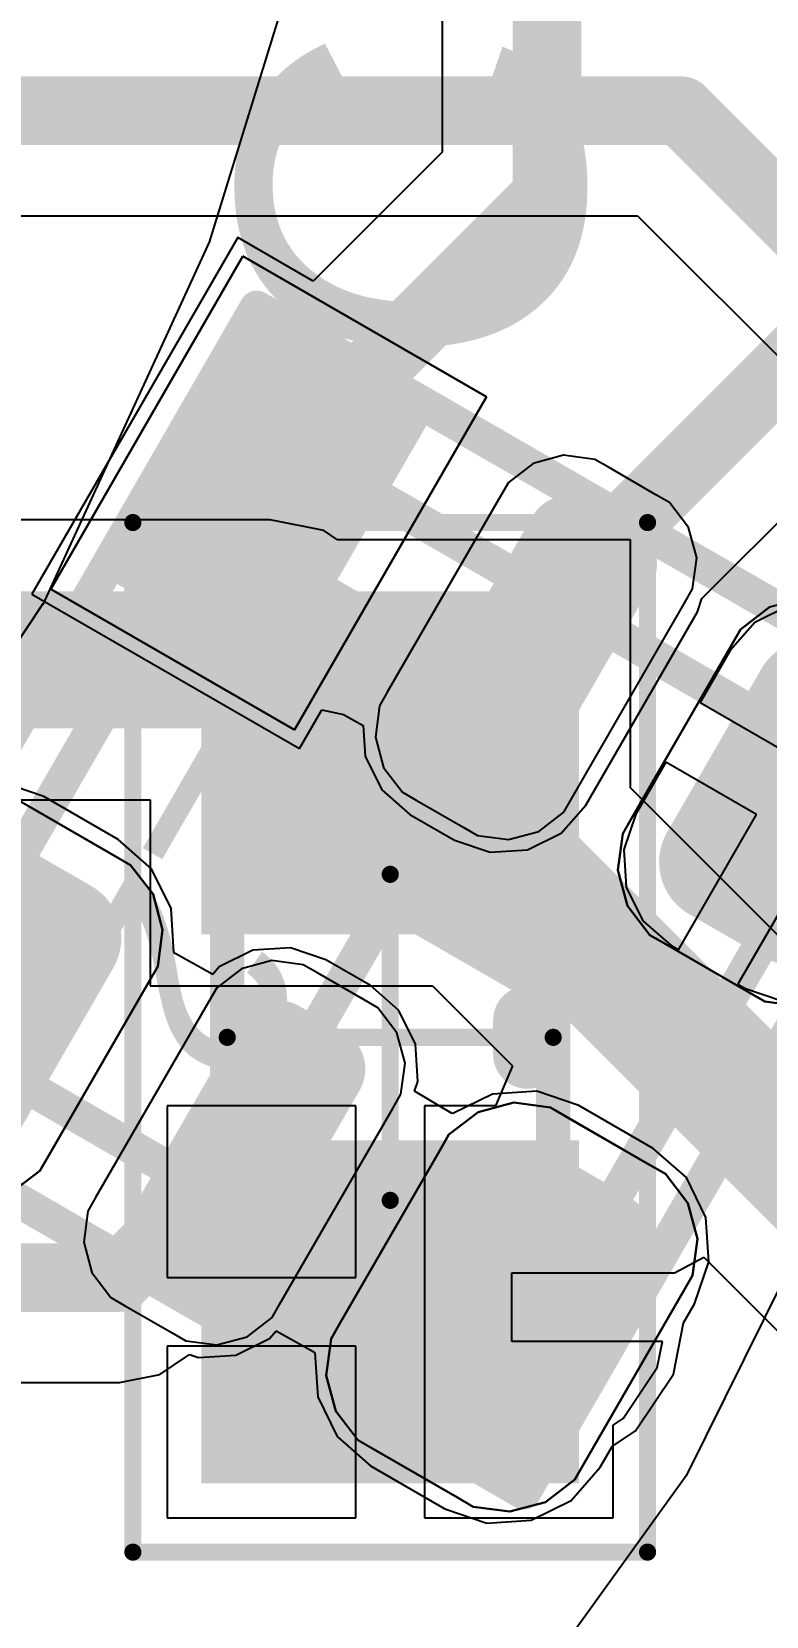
# Model space of a CAD drawing. Header units: inches. Extents: x -0.1 to 84.5, y -0.1 to 23.7.
# Drawn here: x 48.055 to 50.196, y 3.713 to 8.33 of the extents above; entities that cross this region are included whole.
import ezdxf

# ---------------------------------------------------------------- set-up
doc = ezdxf.new("R2010")
doc.units = ezdxf.units.IN
for name, color, linetype in [('Bottom Layer', 5, 'Continuous'), ('Bottom Overlay', 54, 'Continuous'), ('Bottom Paste', 16, 'Continuous'), ('Bottom Solder', 6, 'Continuous'), ('Top 3D Body', 56, 'Continuous'), ('Top Courtyard', 56, 'Continuous'), ('Top Layer', 1, 'Continuous'), ('Top Overlay', 2, 'Continuous'), ('Top Paste', 8, 'Continuous'), ('Top Solder', 216, 'Continuous'), ('Via Holes', 16, 'Continuous')]:
    doc.layers.add(name, color=color, linetype=linetype)
doc.styles.add('Arial', font='', dxfattribs={"height": 0.2})
doc.styles.get('Arial').set_extended_font_data('Arial')

# ---------------------------------------------------------------- blocks, each defined once
blk = doc.blocks.new('CAPC0603_1608_55_N_B_102')
at = {"layer": 'Bottom Layer'}
for points in [[(-0.35, 0.5), (-0.35, -0.5), (-1.25, -0.5), (-1.25, 0.5)], [(1.25, 0.5), (1.25, -0.5), (0.35, -0.5), (0.35, 0.5)]]:
    blk.add_hatch(color=5, dxfattribs=at).paths.add_polyline_path(points)
at = {"layer": 'Bottom Paste'}
for points in [[(-0.35, 0.5), (-0.35, -0.5), (-1.25, -0.5), (-1.25, 0.5)], [(1.25, 0.5), (1.25, -0.5), (0.35, -0.5), (0.35, 0.5)]]:
    blk.add_hatch(color=16, dxfattribs=at).paths.add_polyline_path(points)
at = {"layer": 'Bottom Solder'}
for points in [[(-0.3, 0.55), (-0.3, -0.55), (-1.3, -0.55), (-1.3, 0.55)], [(1.3, 0.55), (1.3, -0.55), (0.3, -0.55), (0.3, 0.55)]]:
    blk.add_hatch(color=6, dxfattribs=at).paths.add_polyline_path(points)
at = {"layer": 'Bottom Overlay'}
for points in [[(-0.05, 0.4, 0.2, 0.2, 0), (0.05, 0.4, 0.2, 0.2, 0)], [(-0.05, -0.4, 0.2, 0.2, 0), (0.05, -0.4, 0.2, 0.2, 0)]]:
    blk.add_lwpolyline(points, format="xyseb", dxfattribs=at)
for points in [[(-0.1, 0.4, 0.1, 0.1, 1), (0, 0.4, 0.1, 0.1, 1)], [(0, 0.4, 0.1, 0.1, 1), (0.1, 0.4, 0.1, 0.1, 1)], [(-0.1, -0.4, 0.1, 0.1, 1), (0, -0.4, 0.1, 0.1, 1)], [(0, -0.4, 0.1, 0.1, 1), (0.1, -0.4, 0.1, 0.1, 1)]]:
    blk.add_lwpolyline(points, format="xyseb", close=True, dxfattribs=at)
at = {"layer": 'Top 3D Body'}
for points in [[(-0.875, 0.475, 0.1, 0.1, 0), (-0.875, -0.475, 0.1, 0.1, 0)], [(-0.875, 0.475, 0.1, 0.1, 0), (0.875, 0.475, 0.1, 0.1, 0)], [(0.875, 0.475, 0.1, 0.1, 0), (0.875, -0.475, 0.1, 0.1, 0)], [(-0.875, -0.475, 0.1, 0.1, 0), (0.875, -0.475, 0.1, 0.1, 0)]]:
    blk.add_lwpolyline(points, format="xyseb", dxfattribs=at)
for points in [[(-0.9, 0.475, 0.05, 0.05, 1), (-0.85, 0.475, 0.05, 0.05, 1)], [(-0.9, 0.475, 0.05, 0.05, 1), (-0.85, 0.475, 0.05, 0.05, 1)], [(0.85, 0.475, 0.05, 0.05, 1), (0.9, 0.475, 0.05, 0.05, 1)], [(0.85, 0.475, 0.05, 0.05, 1), (0.9, 0.475, 0.05, 0.05, 1)], [(-0.9, -0.475, 0.05, 0.05, 1), (-0.85, -0.475, 0.05, 0.05, 1)], [(-0.9, -0.475, 0.05, 0.05, 1), (-0.85, -0.475, 0.05, 0.05, 1)], [(0.85, -0.475, 0.05, 0.05, 1), (0.9, -0.475, 0.05, 0.05, 1)], [(0.85, -0.475, 0.05, 0.05, 1), (0.9, -0.475, 0.05, 0.05, 1)]]:
    blk.add_lwpolyline(points, format="xyseb", close=True, dxfattribs=at)
at = {"layer": 'Top Courtyard'}
for points in [[(-1.5, 0.75, 0.05, 0.05, 0), (-1.5, -0.75, 0.05, 0.05, 0)], [(-1.5, 0.75, 0.05, 0.05, 0), (1.5, 0.75, 0.05, 0.05, 0)], [(1.5, 0.75, 0.05, 0.05, 0), (1.5, -0.75, 0.05, 0.05, 0)], [(0, 0.475, 0.05, 0.05, 0), (0, -0.475, 0.05, 0.05, 0)], [(-0.475, 0, 0.05, 0.05, 0), (0.475, 0, 0.05, 0.05, 0)], [(-1.5, -0.75, 0.05, 0.05, 0), (1.5, -0.75, 0.05, 0.05, 0)]]:
    blk.add_lwpolyline(points, format="xyseb", dxfattribs=at)
for points in [[(-1.5125, 0.75, 0.025, 0.025, 1), (-1.4875, 0.75, 0.025, 0.025, 1)], [(-1.5125, 0.75, 0.025, 0.025, 1), (-1.4875, 0.75, 0.025, 0.025, 1)], [(1.4875, 0.75, 0.025, 0.025, 1), (1.5125, 0.75, 0.025, 0.025, 1)], [(1.4875, 0.75, 0.025, 0.025, 1), (1.5125, 0.75, 0.025, 0.025, 1)], [(-0.0125, 0.475, 0.025, 0.025, 1), (0.0125, 0.475, 0.025, 0.025, 1)], [(-0.4875, 0, 0.025, 0.025, 1), (-0.4625, 0, 0.025, 0.025, 1)], [(0.4625, 0, 0.025, 0.025, 1), (0.4875, 0, 0.025, 0.025, 1)], [(-0.0125, -0.475, 0.025, 0.025, 1), (0.0125, -0.475, 0.025, 0.025, 1)], [(-1.5125, -0.75, 0.025, 0.025, 1), (-1.4875, -0.75, 0.025, 0.025, 1)], [(-1.5125, -0.75, 0.025, 0.025, 1), (-1.4875, -0.75, 0.025, 0.025, 1)], [(1.4875, -0.75, 0.025, 0.025, 1), (1.5125, -0.75, 0.025, 0.025, 1)], [(1.4875, -0.75, 0.025, 0.025, 1), (1.5125, -0.75, 0.025, 0.025, 1)]]:
    blk.add_lwpolyline(points, format="xyseb", close=True, dxfattribs=at)
blk = doc.blocks.new('APA_RGB_LED_2020_126')
at = {"layer": 'Top Layer'}
h = blk.add_hatch(color=1, dxfattribs=at)
edge = h.paths.add_edge_path()
edge.add_arc((-1.125, 1.025), 0.125, 90, 180)
edge.add_line((-1.25, 1.025), (-1.25, 0.775))
edge.add_arc((-1.125, 0.775), 0.125, 180, 270)
edge.add_line((-1.125, 0.65), (-0.575, 0.65))
edge.add_arc((-0.575, 0.775), 0.125, 270, 360)
edge.add_line((-0.45, 0.775), (-0.45, 1.025))
edge.add_arc((-0.575, 1.025), 0.125, 0, 90)
edge.add_line((-0.575, 1.15), (-1.125, 1.15))
h = blk.add_hatch(color=1, dxfattribs=at)
edge = h.paths.add_edge_path()
edge.add_arc((0.575, 1.025), 0.125, 90, 180)
edge.add_line((0.45, 1.025), (0.45, 0.775))
edge.add_arc((0.575, 0.775), 0.125, 180, 270)
edge.add_line((0.575, 0.65), (1.125, 0.65))
edge.add_arc((1.125, 0.775), 0.125, 270, 360)
edge.add_line((1.25, 0.775), (1.25, 1.025))
edge.add_arc((1.125, 1.025), 0.125, 0, 90)
edge.add_line((1.125, 1.15), (0.575, 1.15))
h = blk.add_hatch(color=1, dxfattribs=at)
edge = h.paths.add_edge_path()
edge.add_arc((-1.175, 0.075), 0.075, 90, 180)
edge.add_line((-1.25, 0.075), (-1.25, -0.075))
edge.add_arc((-1.175, -0.075), 0.075, 180, 270)
edge.add_line((-1.175, -0.15), (-0.525, -0.15))
edge.add_arc((-0.525, -0.075), 0.075, 270, 360)
edge.add_line((-0.45, -0.075), (-0.45, 0.075))
edge.add_arc((-0.525, 0.075), 0.075, 0, 90)
edge.add_line((-0.525, 0.15), (-1.175, 0.15))
h = blk.add_hatch(color=1, dxfattribs=at)
edge = h.paths.add_edge_path()
edge.add_arc((0.525, 0.075), 0.075, 90, 180)
edge.add_line((0.45, 0.075), (0.45, -0.075))
edge.add_arc((0.525, -0.075), 0.075, 180, 270)
edge.add_line((0.525, -0.15), (1.175, -0.15))
edge.add_arc((1.175, -0.075), 0.075, 270, 360)
edge.add_line((1.25, -0.075), (1.25, 0.075))
edge.add_arc((1.175, 0.075), 0.075, 0, 90)
edge.add_line((1.175, 0.15), (0.525, 0.15))
blk.add_hatch(color=1, dxfattribs=at).paths.add_polyline_path([(-1.25, -0.65), (-0.45, -0.65), (-0.45, -1.15), (-1.25, -1.15)])
h = blk.add_hatch(color=1, dxfattribs=at)
edge = h.paths.add_edge_path()
edge.add_arc((0.575, -0.775), 0.125, 90, 180)
edge.add_line((0.45, -0.775), (0.45, -1.025))
edge.add_arc((0.575, -1.025), 0.125, 180, 270)
edge.add_line((0.575, -1.15), (1.125, -1.15))
edge.add_arc((1.125, -1.025), 0.125, 270, 360)
edge.add_line((1.25, -1.025), (1.25, -0.775))
edge.add_arc((1.125, -0.775), 0.125, 0, 90)
edge.add_line((1.125, -0.65), (0.575, -0.65))
at = {"layer": 'Top Paste'}
h = blk.add_hatch(color=8, dxfattribs=at)
edge = h.paths.add_edge_path()
edge.add_arc((-1.125, 1.025), 0.125, 90, 180)
edge.add_line((-1.25, 1.025), (-1.25, 0.775))
edge.add_arc((-1.125, 0.775), 0.125, 180, 270)
edge.add_line((-1.125, 0.65), (-0.575, 0.65))
edge.add_arc((-0.575, 0.775), 0.125, 270, 360)
edge.add_line((-0.45, 0.775), (-0.45, 1.025))
edge.add_arc((-0.575, 1.025), 0.125, 0, 90)
edge.add_line((-0.575, 1.15), (-1.125, 1.15))
h = blk.add_hatch(color=8, dxfattribs=at)
edge = h.paths.add_edge_path()
edge.add_arc((0.575, 1.025), 0.125, 90, 180)
edge.add_line((0.45, 1.025), (0.45, 0.775))
edge.add_arc((0.575, 0.775), 0.125, 180, 270)
edge.add_line((0.575, 0.65), (1.125, 0.65))
edge.add_arc((1.125, 0.775), 0.125, 270, 360)
edge.add_line((1.25, 0.775), (1.25, 1.025))
edge.add_arc((1.125, 1.025), 0.125, 0, 90)
edge.add_line((1.125, 1.15), (0.575, 1.15))
h = blk.add_hatch(color=8, dxfattribs=at)
edge = h.paths.add_edge_path()
edge.add_arc((-1.175, 0.075), 0.075, 90, 180)
edge.add_line((-1.25, 0.075), (-1.25, -0.075))
edge.add_arc((-1.175, -0.075), 0.075, 180, 270)
edge.add_line((-1.175, -0.15), (-0.525, -0.15))
edge.add_arc((-0.525, -0.075), 0.075, 270, 360)
edge.add_line((-0.45, -0.075), (-0.45, 0.075))
edge.add_arc((-0.525, 0.075), 0.075, 0, 90)
edge.add_line((-0.525, 0.15), (-1.175, 0.15))
h = blk.add_hatch(color=8, dxfattribs=at)
edge = h.paths.add_edge_path()
edge.add_arc((0.525, 0.075), 0.075, 90, 180)
edge.add_line((0.45, 0.075), (0.45, -0.075))
edge.add_arc((0.525, -0.075), 0.075, 180, 270)
edge.add_line((0.525, -0.15), (1.175, -0.15))
edge.add_arc((1.175, -0.075), 0.075, 270, 360)
edge.add_line((1.25, -0.075), (1.25, 0.075))
edge.add_arc((1.175, 0.075), 0.075, 0, 90)
edge.add_line((1.175, 0.15), (0.525, 0.15))
blk.add_hatch(color=8, dxfattribs=at).paths.add_polyline_path([(-1.25, -0.65), (-0.45, -0.65), (-0.45, -1.15), (-1.25, -1.15)])
h = blk.add_hatch(color=8, dxfattribs=at)
edge = h.paths.add_edge_path()
edge.add_arc((0.575, -0.775), 0.125, 90, 180)
edge.add_line((0.45, -0.775), (0.45, -1.025))
edge.add_arc((0.575, -1.025), 0.125, 180, 270)
edge.add_line((0.575, -1.15), (1.125, -1.15))
edge.add_arc((1.125, -1.025), 0.125, 270, 360)
edge.add_line((1.25, -1.025), (1.25, -0.775))
edge.add_arc((1.125, -0.775), 0.125, 0, 90)
edge.add_line((1.125, -0.65), (0.575, -0.65))
at = {"layer": 'Top Solder'}
h = blk.add_hatch(color=216, dxfattribs=at)
edge = h.paths.add_edge_path()
edge.add_arc((-1.125, 1.025), 0.175, 90, 180)
edge.add_line((-1.3, 1.025), (-1.3, 0.775))
edge.add_arc((-1.125, 0.775), 0.175, 180, 270)
edge.add_line((-1.125, 0.6), (-0.575, 0.6))
edge.add_arc((-0.575, 0.775), 0.175, 270, 360)
edge.add_line((-0.4, 0.775), (-0.4, 1.025))
edge.add_arc((-0.575, 1.025), 0.175, 0, 90)
edge.add_line((-0.575, 1.2), (-1.125, 1.2))
h = blk.add_hatch(color=216, dxfattribs=at)
edge = h.paths.add_edge_path()
edge.add_arc((0.575, 1.025), 0.175, 90, 180)
edge.add_line((0.4, 1.025), (0.4, 0.775))
edge.add_arc((0.575, 0.775), 0.175, 180, 270)
edge.add_line((0.575, 0.6), (1.125, 0.6))
edge.add_arc((1.125, 0.775), 0.175, 270, 360)
edge.add_line((1.3, 0.775), (1.3, 1.025))
edge.add_arc((1.125, 1.025), 0.175, 0, 90)
edge.add_line((1.125, 1.2), (0.575, 1.2))
h = blk.add_hatch(color=216, dxfattribs=at)
edge = h.paths.add_edge_path()
edge.add_arc((-1.175, 0.075), 0.125, 90, 180)
edge.add_line((-1.3, 0.075), (-1.3, -0.075))
edge.add_arc((-1.175, -0.075), 0.125, 180, 270)
edge.add_line((-1.175, -0.2), (-0.525, -0.2))
edge.add_arc((-0.525, -0.075), 0.125, 270, 360)
edge.add_line((-0.4, -0.075), (-0.4, 0.075))
edge.add_arc((-0.525, 0.075), 0.125, 0, 90)
edge.add_line((-0.525, 0.2), (-1.175, 0.2))
h = blk.add_hatch(color=216, dxfattribs=at)
edge = h.paths.add_edge_path()
edge.add_arc((0.525, 0.075), 0.125, 90, 180)
edge.add_line((0.4, 0.075), (0.4, -0.075))
edge.add_arc((0.525, -0.075), 0.125, 180, 270)
edge.add_line((0.525, -0.2), (1.175, -0.2))
edge.add_arc((1.175, -0.075), 0.125, 270, 360)
edge.add_line((1.3, -0.075), (1.3, 0.075))
edge.add_arc((1.175, 0.075), 0.125, 0, 90)
edge.add_line((1.175, 0.2), (0.525, 0.2))
blk.add_hatch(color=216, dxfattribs=at).paths.add_polyline_path([(-1.3, -0.6), (-0.4, -0.6), (-0.4, -1.2), (-1.3, -1.2)])
h = blk.add_hatch(color=216, dxfattribs=at)
edge = h.paths.add_edge_path()
edge.add_arc((0.575, -0.775), 0.175, 90, 180)
edge.add_line((0.4, -0.775), (0.4, -1.025))
edge.add_arc((0.575, -1.025), 0.175, 180, 270)
edge.add_line((0.575, -1.2), (1.125, -1.2))
edge.add_arc((1.125, -1.025), 0.175, 270, 360)
edge.add_line((1.3, -1.025), (1.3, -0.775))
edge.add_arc((1.125, -0.775), 0.175, 0, 90)
edge.add_line((1.125, -0.6), (0.575, -0.6))
at = {"layer": 'Top 3D Body'}
for points in [[(1, 1, 0.1, 0.1, 0), (-1, 1, 0.1, 0.1, 0)], [(-1, -1, 0.1, 0.1, 0), (-1, 1, 0.1, 0.1, 0)], [(1, -1, 0.1, 0.1, 0), (1, 1, 0.1, 0.1, 0)], [(1, -1, 0.1, 0.1, 0), (-1, -1, 0.1, 0.1, 0)]]:
    blk.add_lwpolyline(points, format="xyseb", dxfattribs=at)
for points in [[(-1.025, 1, 0.05, 0.05, 1), (-0.975, 1, 0.05, 0.05, 1)], [(-1.025, 1, 0.05, 0.05, 1), (-0.975, 1, 0.05, 0.05, 1)], [(0.975, 1, 0.05, 0.05, 1), (1.025, 1, 0.05, 0.05, 1)], [(0.975, 1, 0.05, 0.05, 1), (1.025, 1, 0.05, 0.05, 1)], [(-1.025, -1, 0.05, 0.05, 1), (-0.975, -1, 0.05, 0.05, 1)], [(-1.025, -1, 0.05, 0.05, 1), (-0.975, -1, 0.05, 0.05, 1)], [(0.975, -1, 0.05, 0.05, 1), (1.025, -1, 0.05, 0.05, 1)], [(0.975, -1, 0.05, 0.05, 1), (1.025, -1, 0.05, 0.05, 1)]]:
    blk.add_lwpolyline(points, format="xyseb", close=True, dxfattribs=at)
at = {"layer": 'Top Courtyard'}
for points in [[(-1.3, -1.2, 0.1, 0.1, 0), (-1.3, 1.2, 0.1, 0.1, 0)], [(1.3, 1.2, 0.1, 0.1, 0), (-1.3, 1.2, 0.1, 0.1, 0)], [(1.3, -1.2, 0.1, 0.1, 0), (1.3, 1.2, 0.1, 0.1, 0)], [(0, -0.5, 0.1, 0.1, 0), (0, 0.5, 0.1, 0.1, 0)], [(0.5, 0, 0.1, 0.1, 0), (-0.5, 0, 0.1, 0.1, 0)], [(1.3, -1.2, 0.1, 0.1, 0), (-1.3, -1.2, 0.1, 0.1, 0)]]:
    blk.add_lwpolyline(points, format="xyseb", dxfattribs=at)
for points in [[(-1.325, 1.2, 0.05, 0.05, 1), (-1.275, 1.2, 0.05, 0.05, 1)], [(-1.325, 1.2, 0.05, 0.05, 1), (-1.275, 1.2, 0.05, 0.05, 1)], [(1.275, 1.2, 0.05, 0.05, 1), (1.325, 1.2, 0.05, 0.05, 1)], [(1.275, 1.2, 0.05, 0.05, 1), (1.325, 1.2, 0.05, 0.05, 1)], [(-0.025, 0.5, 0.05, 0.05, 1), (0.025, 0.5, 0.05, 0.05, 1)], [(-0.525, 0, 0.05, 0.05, 1), (-0.475, 0, 0.05, 0.05, 1)], [(0.475, 0, 0.05, 0.05, 1), (0.525, 0, 0.05, 0.05, 1)], [(-0.025, -0.5, 0.05, 0.05, 1), (0.025, -0.5, 0.05, 0.05, 1)], [(-1.325, -1.2, 0.05, 0.05, 1), (-1.275, -1.2, 0.05, 0.05, 1)], [(-1.325, -1.2, 0.05, 0.05, 1), (-1.275, -1.2, 0.05, 0.05, 1)], [(1.275, -1.2, 0.05, 0.05, 1), (1.325, -1.2, 0.05, 0.05, 1)], [(1.275, -1.2, 0.05, 0.05, 1), (1.325, -1.2, 0.05, 0.05, 1)]]:
    blk.add_lwpolyline(points, format="xyseb", close=True, dxfattribs=at)
at = {"layer": 'Top Overlay'}
for p, q in [((-1.2929, 1.2689), (-1.1937, 1.31)), ((-1.1937, 1.31), (-1.14, 1.31)), ((-1.14, 1.31), (-1.14, 1.31)), ((-1.14, 1.31), (-0.56, 1.31)), ((-0.56, 1.31), (-0.5063, 1.31)), ((-0.5063, 1.31), (-0.4071, 1.2689)), ((0.4071, 1.2689), (0.5063, 1.31)), ((0.5063, 1.31), (0.56, 1.31)), ((0.56, 1.31), (0.56, 1.31)), ((0.56, 1.31), (1.14, 1.31)), ((1.14, 1.31), (1.1937, 1.31)), ((1.1937, 1.31), (1.2929, 1.2689)), ((-1.3689, 1.1929), (-1.2929, 1.2689)), ((-0.4071, 1.2689), (-0.3311, 1.1929)), ((0.3311, 1.1929), (0.4071, 1.2689)), ((1.2929, 1.2689), (1.3689, 1.1929)), ((-1.41, 1.0937), (-1.3689, 1.1929)), ((-0.3311, 1.1929), (-0.29, 1.0937)), ((0.29, 1.0937), (0.3311, 1.1929)), ((1.3689, 1.1929), (1.41, 1.0937)), ((-1.41, 1.04), (-1.41, 1.0937)), ((-0.29, 1.0937), (-0.29, 1.04)), ((0.29, 1.04), (0.29, 1.0937)), ((1.41, 1.0937), (1.41, 1.04)), ((-1.41, 0.76), (-1.41, 1.04)), ((-0.29, 1.04), (-0.29, 1.04)), ((-0.29, 1.04), (-0.29, 0.76)), ((0.29, 0.76), (0.29, 1.04)), ((1.41, 1.04), (1.41, 1.04)), ((1.41, 1.04), (1.41, 0.76)), ((-1.41, 0.76), (-1.41, 0.76)), ((-1.41, 0.7063), (-1.41, 0.76)), ((-0.29, 0.76), (-0.29, 0.7063)), ((0.29, 0.76), (0.29, 0.76)), ((0.29, 0.7063), (0.29, 0.76)), ((1.41, 0.76), (1.41, 0.7063)), ((-1.3689, 0.6071), (-1.41, 0.7063)), ((-0.29, 0.7063), (-0.3311, 0.6071)), ((0.3311, 0.6071), (0.29, 0.7063)), ((1.41, 0.7063), (1.3689, 0.6071)), ((-1.2929, 0.5311), (-1.3689, 0.6071)), ((-0.3311, 0.6071), (-0.4071, 0.5311)), ((0.4071, 0.5311), (0.3311, 0.6071)), ((1.3689, 0.6071), (1.2929, 0.5311)), ((-1.1937, 0.49), (-1.2929, 0.5311)), ((-0.4071, 0.5311), (-0.5063, 0.49)), ((0.5063, 0.49), (0.4071, 0.5311)), ((1.2929, 0.5311), (1.1937, 0.49)), ((-1.14, 0.49), (-1.1937, 0.49)), ((-0.56, 0.49), (-1.14, 0.49)), ((-0.5063, 0.49), (-0.56, 0.49)), ((-0.56, 0.49), (-0.56, 0.49)), ((0.56, 0.49), (0.5063, 0.49)), ((1.14, 0.49), (0.56, 0.49)), ((1.1937, 0.49), (1.14, 0.49)), ((1.14, 0.49), (1.14, 0.49)), ((-1.2258, 0.31), (-1.3103, 0.275)), ((-1.18, 0.31), (-1.2258, 0.31)), ((-0.52, 0.31), (-1.18, 0.31)), ((-0.4742, 0.31), (-0.52, 0.31)), ((-0.52, 0.31), (-0.52, 0.31)), ((-0.3897, 0.275), (-0.4742, 0.31)), ((0.4743, 0.31), (0.3897, 0.275)), ((0.52, 0.31), (0.4743, 0.31)), ((1.18, 0.31), (0.52, 0.31)), ((1.2258, 0.31), (1.18, 0.31)), ((1.18, 0.31), (1.18, 0.31)), ((1.3103, 0.275), (1.2258, 0.31)), ((-1.3103, 0.275), (-1.375, 0.2103)), ((-0.325, 0.2103), (-0.3897, 0.275)), ((0.3897, 0.275), (0.325, 0.2103)), ((1.375, 0.2103), (1.3103, 0.275)), ((-1.375, 0.2103), (-1.41, 0.1257)), ((-0.29, 0.1258), (-0.325, 0.2103)), ((0.325, 0.2103), (0.29, 0.1258)), ((1.41, 0.1258), (1.375, 0.2103)), ((-1.41, 0.1257), (-1.41, 0.08)), ((-0.29, 0.08), (-0.29, 0.1258)), ((0.29, 0.1258), (0.29, 0.08)), ((1.41, 0.08), (1.41, 0.1258)), ((-1.41, 0.08), (-1.41, -0.08)), ((-1.41, 0.08), (-1.41, 0.08)), ((-0.29, -0.08), (-0.29, 0.08)), ((0.29, 0.08), (0.29, -0.08)), ((0.29, 0.08), (0.29, 0.08)), ((1.41, -0.08), (1.41, 0.08)), ((-1.41, -0.08), (-1.41, -0.1258)), ((-0.29, -0.1258), (-0.29, -0.08)), ((-0.29, -0.08), (-0.29, -0.08)), ((0.29, -0.08), (0.29, -0.1258)), ((1.41, -0.1258), (1.41, -0.08)), ((1.41, -0.08), (1.41, -0.08)), ((-1.41, -0.1258), (-1.375, -0.2103)), ((-0.325, -0.2103), (-0.29, -0.1258)), ((0.29, -0.1258), (0.325, -0.2103)), ((1.375, -0.2103), (1.41, -0.1258)), ((-1.375, -0.2103), (-1.3103, -0.275)), ((-0.3897, -0.275), (-0.325, -0.2103)), ((0.325, -0.2103), (0.3897, -0.275)), ((1.3103, -0.275), (1.375, -0.2103)), ((-1.3103, -0.275), (-1.2258, -0.31)), ((-0.4742, -0.31), (-0.3897, -0.275)), ((0.3897, -0.275), (0.4742, -0.31)), ((1.2258, -0.31), (1.3103, -0.275)), ((-1.2258, -0.31), (-1.18, -0.31)), ((-1.18, -0.31), (-1.18, -0.31)), ((-1.18, -0.31), (-0.52, -0.31)), ((-0.52, -0.31), (-0.4742, -0.31)), ((0.4742, -0.31), (0.52, -0.31)), ((0.52, -0.31), (0.52, -0.31)), ((0.52, -0.31), (1.18, -0.31)), ((1.18, -0.31), (1.2258, -0.31)), ((-1.41, -1.31), (-1.41, -0.49)), ((-1.41, -0.49), (-0.29, -0.49)), ((-0.29, -0.49), (-0.29, -1.31)), ((0.4071, -0.5311), (0.5063, -0.49)), ((0.5063, -0.49), (0.56, -0.49)), ((0.56, -0.49), (0.56, -0.49)), ((0.56, -0.49), (1.14, -0.49)), ((1.14, -0.49), (1.1937, -0.49)), ((1.1937, -0.49), (1.2929, -0.5311)), ((0.3311, -0.6071), (0.4071, -0.5311)), ((1.2929, -0.5311), (1.3689, -0.6071)), ((0.29, -0.7063), (0.3311, -0.6071)), ((1.3689, -0.6071), (1.41, -0.7063)), ((0.29, -0.76), (0.29, -0.7063)), ((1.41, -0.7063), (1.41, -0.76)), ((0.29, -1.04), (0.29, -0.76)), ((1.41, -0.76), (1.41, -0.76)), ((1.41, -0.76), (1.41, -1.04)), ((0.29, -1.04), (0.29, -1.04)), ((0.29, -1.0937), (0.29, -1.04)), ((1.41, -1.04), (1.41, -1.0937)), ((0.3311, -1.1929), (0.29, -1.0937)), ((1.41, -1.0937), (1.3689, -1.1929)), ((0.4071, -1.2689), (0.3311, -1.1929)), ((1.3689, -1.1929), (1.2929, -1.2689)), ((0.5063, -1.31), (0.4071, -1.2689)), ((1.2929, -1.2689), (1.1937, -1.31)), ((-0.29, -1.31), (-1.41, -1.31)), ((0.56, -1.31), (0.5063, -1.31)), ((1.14, -1.31), (0.56, -1.31)), ((1.1937, -1.31), (1.14, -1.31)), ((1.14, -1.31), (1.14, -1.31))]:
    blk.add_line(p, q, dxfattribs=at)
at = {"layer": 'Top Courtyard', "style": 'Arial'}
blk.add_text('D22', height=0.6, dxfattribs=at).set_placement((-0.8, -0.7))

msp = doc.modelspace()

# ---------------------------------------------------------------- hatches: boundary and pattern name
at = {"layer": 'Bottom Layer'}
h = msp.add_hatch(color=5, dxfattribs=at)
edge = h.paths.add_edge_path()
edge.add_arc((49.4544, 4.6139), 0.3, 0, 360)
at = {"layer": 'Top Layer'}
h = msp.add_hatch(color=1, dxfattribs=at)
edge = h.paths.add_edge_path()
edge.add_arc((49.4544, 4.6139), 0.3, 0, 360)
at = {"layer": 'Via Holes'}
h = msp.add_hatch(color=7, dxfattribs=at)
edge = h.paths.add_edge_path()
edge.add_arc((49.4544, 4.6139), 0.15, 0, 360)

# ---------------------------------------------------------------- linework, layer by layer
at = {"layer": 'Bottom Layer'}
for p, q in [((47.5419, 7.7941), (49.8211, 7.7941)), ((49.8211, 7.7941), (50.4315, 7.1837)), ((48.75, 6.9078), (47.5652, 6.9078)), ((48.9061, 6.8768), (48.75, 6.9078)), ((48.75, 6.9078), (48.75, 6.9078)), ((48.9462, 6.85), (48.9061, 6.8768)), ((49.8, 6.85), (48.9462, 6.85)), ((49.8, 6.1268), (49.8, 6.85)), ((51.1189, 4.8078), (49.8, 6.1268)), ((47.637, 6.0922), (48.4, 6.0922)), ((48.4, 6.0922), (48.4, 5.55)), ((48.4, 5.55), (49.2232, 5.55)), ((49.2232, 5.55), (49.4559, 5.3173)), ((49.4559, 5.3173), (49.4073, 5.2)), ((49, 5.2), (48.45, 5.2)), ((48.45, 5.2), (48.45, 4.7)), ((49, 4.7), (49, 5.2)), ((49.4073, 5.2), (49.2, 5.2)), ((49.2, 5.2), (49.2, 4.6)), ((49.9285, 4.7139), (50.0138, 4.7595)), ((50.0138, 4.7595), (50.6616, 4.1116)), ((49.4544, 4.5139), (49.4544, 4.7139)), ((49.4544, 4.7139), (49.9285, 4.7139)), ((48.45, 4.7), (49, 4.7)), ((49.2, 4.6), (49.2, 4)), ((49, 4.5), (48.45, 4.5)), ((48.45, 4.5), (48.45, 4)), ((49, 4), (49, 4.5)), ((49.8933, 4.5139), (49.4544, 4.5139)), ((49.8783, 4.4383), (49.8933, 4.5139)), ((49.7789, 4.2894), (49.8783, 4.4383)), ((49.75, 4.2702), (49.7789, 4.2894)), ((49.75, 4), (49.75, 4.2702)), ((48.45, 4), (49, 4)), ((49.2, 4), (49.75, 4))]:
    msp.add_line(p, q, dxfattribs=at)
for points in [[(46.575, 8.1, 0.2, 0.2, 0), (49.9478, 8.1, 0.2, 0.2, 0)], [(49.9478, 8.1, 0.2, 0.2, 0), (50.6478, 7.4, 0.2, 0.2, 0)], [(46.575, 6.5, 0.4, 0.4, 0), (48.75, 6.5, 0.4, 0.4, 0)], [(48.75, 6.5, 0.4, 0.4, 0), (49.05, 6.2, 0.4, 0.4, 0)], [(49.05, 6.2, 0.4, 0.4, 0), (49.1, 6.2, 0.4, 0.4, 0)], [(49.1, 6.2, 0.4, 0.4, 0), (49.15, 6.2, 0.4, 0.4, 0)], [(49.15, 6.2, 0.4, 0.4, 0), (50.95, 4.4, 0.4, 0.4, 0)]]:
    msp.add_lwpolyline(points, format="xyseb", dxfattribs=at)
for points in [[(49.8978, 8.1, 0.1, 0.1, 1), (49.9978, 8.1, 0.1, 0.1, 1)], [(49.8978, 8.1, 0.1, 0.1, 1), (49.9978, 8.1, 0.1, 0.1, 1)], [(48.65, 6.5, 0.2, 0.2, 1), (48.85, 6.5, 0.2, 0.2, 1)], [(48.65, 6.5, 0.2, 0.2, 1), (48.85, 6.5, 0.2, 0.2, 1)], [(48.95, 6.2, 0.2, 0.2, 1), (49.15, 6.2, 0.2, 0.2, 1)], [(48.95, 6.2, 0.2, 0.2, 1), (49.15, 6.2, 0.2, 0.2, 1)], [(49, 6.2, 0.2, 0.2, 1), (49.2, 6.2, 0.2, 0.2, 1)], [(49, 6.2, 0.2, 0.2, 1), (49.2, 6.2, 0.2, 0.2, 1)], [(49.05, 6.2, 0.2, 0.2, 1), (49.25, 6.2, 0.2, 0.2, 1)], [(49.05, 6.2, 0.2, 0.2, 1), (49.25, 6.2, 0.2, 0.2, 1)]]:
    msp.add_lwpolyline(points, format="xyseb", close=True, dxfattribs=at)
at = {"layer": 'Top Layer'}
for p, q in [((49.2511, 9.58), (49.2511, 7.9792)), ((49.2511, 7.9792), (48.8758, 7.6038)), ((48.6559, 7.7307), (48.0559, 6.6915)), ((48.8758, 7.6038), (48.6559, 7.7307)), ((50.0083, 6.6784), (50.6733, 7.3433)), ((48.0559, 6.6915), (48.8353, 6.2415)), ((49.9953, 6.6399), (50.0083, 6.6784)), ((50.2611, 6.6576), (50.163, 6.6092)), ((49.6703, 6.077), (49.9953, 6.6399)), ((50.163, 6.6092), (50.0909, 6.527)), ((50.0909, 6.527), (50.0034, 6.3754)), ((50.0034, 6.3754), (50.2678, 6.2227)), ((48.8353, 6.2415), (48.9003, 6.3541)), ((48.9003, 6.3541), (48.9641, 6.3406)), ((48.9641, 6.3406), (49.0209, 6.3089)), ((49.0209, 6.3089), (49.0267, 6.2196)), ((49.0267, 6.2196), (49.0751, 6.1215)), ((49.9034, 6.2022), (49.8159, 6.0507)), ((50.1678, 6.0495), (49.9034, 6.2022)), ((48.0905, 6.1015), (47.9681, 6.1431)), ((48.307, 5.9765), (48.0905, 6.1015)), ((49.0751, 6.1215), (49.1574, 6.0493)), ((49.1574, 6.0493), (49.2873, 5.9743)), ((49.5981, 5.9947), (49.6703, 6.077)), ((49.8159, 6.0507), (49.7807, 5.9471)), ((49.9401, 5.6551), (50.1678, 6.0495)), ((48.4042, 5.8913), (48.307, 5.9765)), ((49.2873, 5.9743), (49.3909, 5.9392)), ((49.5, 5.9463), (49.5981, 5.9947)), ((49.3909, 5.9392), (49.5, 5.9463)), ((49.7807, 5.9471), (49.7878, 5.8379)), ((50.341, 5.9495), (50.1133, 5.5551)), ((48.4614, 5.7753), (48.4042, 5.8913)), ((49.7878, 5.8379), (49.8362, 5.7398)), ((48.4698, 5.6473), (48.4614, 5.7753)), ((49.8362, 5.7398), (49.9185, 5.6676)), ((48.473, 5.6445), (48.4698, 5.6473)), ((48.5826, 5.5833), (48.473, 5.6445)), ((48.7, 5.6537), (48.6019, 5.6053)), ((48.8091, 5.6608), (48.7, 5.6537)), ((48.9127, 5.6257), (48.8091, 5.6608)), ((49.9185, 5.6676), (49.9401, 5.6551)), ((48.6019, 5.6053), (48.5826, 5.5833)), ((49.0426, 5.5507), (48.9127, 5.6257)), ((49.1249, 5.4785), (49.0426, 5.5507)), ((50.1133, 5.5551), (50.135, 5.5426)), ((50.135, 5.5426), (50.2386, 5.5075)), ((49.1733, 5.3804), (49.1249, 5.4785)), ((49.1804, 5.2712), (49.1733, 5.3804)), ((49.1711, 5.2436), (49.1804, 5.2712)), ((49.2788, 5.1793), (49.1711, 5.2436)), ((49.3979, 5.2346), (49.2829, 5.1779)), ((49.5269, 5.2431), (49.3979, 5.2346)), ((49.6494, 5.2015), (49.5269, 5.2431)), ((49.2829, 5.1779), (49.2788, 5.1793)), ((49.8659, 5.0765), (49.6494, 5.2015)), ((49.9631, 4.9913), (49.8659, 5.0765)), ((50.0203, 4.8753), (49.9631, 4.9913)), ((50.0287, 4.7463), (50.0203, 4.8753)), ((49.9872, 4.6239), (50.0287, 4.7463)), ((49.9552, 4.5685), (49.9872, 4.6239)), ((48.7481, 4.5225), (48.7674, 4.5444)), ((48.7674, 4.5444), (48.877, 4.4832)), ((49.9254, 4.4188), (49.9552, 4.5685)), ((48.65, 4.4741), (48.7481, 4.5225)), ((48.877, 4.4832), (48.8802, 4.4805)), ((48.8802, 4.4805), (48.8886, 4.3525)), ((48.4282, 4.4174), (48.5153, 4.4756)), ((48.5153, 4.4756), (48.5409, 4.4669)), ((48.5409, 4.4669), (48.65, 4.4741)), ((46.7034, 4.3941), (48.3111, 4.3941)), ((48.3111, 4.3941), (48.4282, 4.4174)), ((48.3111, 4.3941), (48.3111, 4.3941)), ((49.8149, 4.2534), (49.9254, 4.4188)), ((48.8886, 4.3525), (48.9458, 4.2365)), ((49.7471, 4.2081), (49.8149, 4.2534)), ((48.9458, 4.2365), (49.043, 4.1513)), ((49.7122, 4.1475), (49.7471, 4.2081)), ((49.043, 4.1513), (49.2595, 4.0263)), ((49.6269, 4.0503), (49.7122, 4.1475)), ((49.2595, 4.0263), (49.3819, 3.9847)), ((49.5109, 3.9931), (49.6269, 4.0503)), ((49.3819, 3.9847), (49.5109, 3.9931))]:
    msp.add_line(p, q, dxfattribs=at)
for points in [[(49.557, 7.8525, 0.2, 0.2, 0), (49.557, 10.125, 0.2, 0.2, 0)], [(48.7456, 7.041, 0.2, 0.2, 0), (49.557, 7.8525, 0.2, 0.2, 0)], [(49.525, 6.6276, 0.2, 0.2, 0), (50.457, 7.5596, 0.2, 0.2, 0)], [(48.7456, 6.9861, 0.2, 0.2, 0), (48.7456, 7.041, 0.2, 0.2, 0)], [(49.525, 6.5361, 0.2, 0.2, 0), (49.525, 6.6276, 0.2, 0.2, 0)], [(48.4725, 4.8303, 0.2, 0.2, 0), (48.675, 5.0327, 0.2, 0.2, 0)], [(48.675, 5.0327, 0.2, 0.2, 0), (48.675, 5.0639, 0.2, 0.2, 0)], [(48.3111, 4.7, 0.2, 0.2, 0), (48.4414, 4.8303, 0.2, 0.2, 0)], [(48.4414, 4.8303, 0.2, 0.2, 0), (48.4725, 4.8303, 0.2, 0.2, 0)], [(45.7, 4.7, 0.2, 0.2, 0), (48.3111, 4.7, 0.2, 0.2, 0)]]:
    msp.add_lwpolyline(points, format="xyseb", dxfattribs=at)
for points in [[(49.507, 7.8525, 0.1, 0.1, 1), (49.607, 7.8525, 0.1, 0.1, 1)], [(49.507, 7.8525, 0.1, 0.1, 1), (49.607, 7.8525, 0.1, 0.1, 1)], [(48.6956, 7.041, 0.1, 0.1, 1), (48.7956, 7.041, 0.1, 0.1, 1)], [(48.6956, 7.041, 0.1, 0.1, 1), (48.7956, 7.041, 0.1, 0.1, 1)], [(48.6956, 6.9861, 0.1, 0.1, 1), (48.7956, 6.9861, 0.1, 0.1, 1)], [(49.475, 6.6276, 0.1, 0.1, 1), (49.575, 6.6276, 0.1, 0.1, 1)], [(49.475, 6.6276, 0.1, 0.1, 1), (49.575, 6.6276, 0.1, 0.1, 1)], [(49.475, 6.5361, 0.1, 0.1, 1), (49.575, 6.5361, 0.1, 0.1, 1)], [(48.625, 5.0639, 0.1, 0.1, 1), (48.725, 5.0639, 0.1, 0.1, 1)], [(48.625, 5.0327, 0.1, 0.1, 1), (48.725, 5.0327, 0.1, 0.1, 1)], [(48.625, 5.0327, 0.1, 0.1, 1), (48.725, 5.0327, 0.1, 0.1, 1)], [(48.3914, 4.8303, 0.1, 0.1, 1), (48.4914, 4.8303, 0.1, 0.1, 1)], [(48.3914, 4.8303, 0.1, 0.1, 1), (48.4914, 4.8303, 0.1, 0.1, 1)], [(48.4225, 4.8303, 0.1, 0.1, 1), (48.5225, 4.8303, 0.1, 0.1, 1)], [(48.4225, 4.8303, 0.1, 0.1, 1), (48.5225, 4.8303, 0.1, 0.1, 1)], [(48.2611, 4.7, 0.1, 0.1, 1), (48.3611, 4.7, 0.1, 0.1, 1)], [(48.2611, 4.7, 0.1, 0.1, 1), (48.3611, 4.7, 0.1, 0.1, 1)]]:
    msp.add_lwpolyline(points, format="xyseb", close=True, dxfattribs=at)
at = {"layer": 'Top Overlay'}
for p, q in [((48.5738, 7.7173), (48.9206, 8.8435)), ((48.5738, 7.7173), (48.9206, 8.8435)), ((48.0888, 6.6617), (48.5738, 7.7173)), ((48.0888, 6.6617), (48.5738, 7.7173)), ((48.6705, 7.6761), (48.1105, 6.7061)), ((49.3806, 7.2661), (48.6705, 7.6761)), ((48.8206, 6.2961), (49.3806, 7.2661)), ((49.517, 7.0722), (49.4444, 7.0165)), ((49.6054, 7.0959), (49.517, 7.0722)), ((49.6961, 7.084), (49.6054, 7.0959)), ((49.7357, 7.0611), (49.6961, 7.084)), ((49.8743, 6.9811), (49.7357, 7.0611)), ((49.4215, 6.9769), (49.0915, 6.4053)), ((49.4444, 7.0165), (49.4215, 6.9769)), ((49.9139, 6.9582), (49.8743, 6.9811)), ((49.8743, 6.9811), (49.8743, 6.9811)), ((49.9696, 6.8856), (49.9139, 6.9582)), ((49.9933, 6.7973), (49.9696, 6.8856)), ((49.9813, 6.7065), (49.9933, 6.7973)), ((48.1105, 6.7061), (48.8206, 6.2961)), ((49.9585, 6.6669), (49.9813, 6.7065)), ((47.4877, 5.7585), (48.0887, 6.6643)), ((47.4877, 5.7585), (48.0887, 6.6643)), ((48.0887, 6.6643), (48.0888, 6.6617)), ((48.0887, 6.6643), (48.0888, 6.6617)), ((49.6285, 6.0953), (49.9585, 6.6669)), ((50.2064, 6.6542), (50.1212, 6.5888)), ((50.1212, 6.5888), (50.0944, 6.5423)), ((50.0944, 6.5423), (49.8044, 6.04)), ((49.0915, 6.4053), (49.0687, 6.3657)), ((49.0687, 6.3657), (49.0567, 6.275)), ((49.0567, 6.275), (49.0804, 6.1866)), ((49.0804, 6.1866), (49.1361, 6.114)), ((49.1361, 6.114), (49.1757, 6.0911)), ((49.6056, 6.0557), (49.6285, 6.0953)), ((49.6285, 6.0953), (49.6285, 6.0953)), ((48.2968, 5.9289), (48.0543, 6.0689)), ((49.1757, 6.0911), (49.1757, 6.0911)), ((49.1757, 6.0911), (49.3143, 6.0111)), ((49.533, 6), (49.6056, 6.0557)), ((49.3143, 6.0111), (49.3539, 5.9883)), ((49.8044, 6.04), (49.7775, 5.9935)), ((49.8044, 6.04), (49.8044, 6.04)), ((49.3539, 5.9883), (49.4446, 5.9763)), ((49.4446, 5.9763), (49.533, 6)), ((49.7775, 5.9935), (49.7635, 5.887)), ((48.3433, 5.902), (48.2968, 5.9289)), ((48.4087, 5.8168), (48.3433, 5.902)), ((49.7635, 5.887), (49.7913, 5.7832)), ((48.4365, 5.713), (48.4087, 5.8168)), ((49.7913, 5.7832), (49.8567, 5.698)), ((48.4225, 5.6065), (48.4365, 5.713)), ((49.8567, 5.698), (49.9032, 5.6711)), ((50.7411, 5.6929), (49.9621, 4.1222)), ((49.9032, 5.6711), (50.1457, 5.5311)), ((48.3956, 5.56), (48.4225, 5.6065)), ((48.667, 5.6), (48.5944, 5.5443)), ((48.7554, 5.6237), (48.667, 5.6)), ((48.8461, 5.6117), (48.7554, 5.6237)), ((48.8857, 5.5889), (48.8461, 5.6117)), ((49.0243, 5.5089), (48.8857, 5.5889)), ((48.1056, 5.0577), (48.3956, 5.56)), ((48.3956, 5.56), (48.3956, 5.56)), ((48.5944, 5.5443), (48.5715, 5.5047)), ((48.5715, 5.5047), (48.2415, 4.9331)), ((49.0639, 5.486), (49.0243, 5.5089)), ((49.0243, 5.5089), (49.0243, 5.5089)), ((50.1457, 5.5311), (50.1457, 5.5311)), ((50.1457, 5.5311), (50.1922, 5.5043)), ((50.1922, 5.5043), (50.2987, 5.4903)), ((49.1196, 5.4134), (49.0639, 5.486)), ((49.1433, 5.325), (49.1196, 5.4134)), ((49.1313, 5.2343), (49.1433, 5.325)), ((49.1085, 5.1947), (49.1313, 5.2343)), ((48.7785, 4.6231), (49.1085, 5.1947)), ((49.3564, 5.1819), (49.2712, 5.1165)), ((49.4602, 5.2097), (49.3564, 5.1819)), ((49.5667, 5.1957), (49.4602, 5.2097)), ((49.6132, 5.1689), (49.5667, 5.1957)), ((49.8557, 5.0289), (49.6132, 5.1689)), ((49.6132, 5.1689), (49.6132, 5.1689)), ((49.2712, 5.1165), (49.2444, 5.07)), ((48.0788, 5.0112), (48.1056, 5.0577)), ((49.2444, 5.07), (48.9544, 4.5677)), ((47.9936, 4.9458), (48.0788, 5.0112)), ((49.9022, 5.002), (49.8557, 5.0289)), ((49.9676, 4.9168), (49.9022, 5.002)), ((48.2415, 4.9331), (48.2187, 4.8935)), ((49.9954, 4.813), (49.9676, 4.9168)), ((48.2187, 4.8935), (48.2067, 4.8027)), ((48.2067, 4.8027), (48.2304, 4.7144)), ((49.9813, 4.7065), (49.9954, 4.813)), ((48.2304, 4.7144), (48.2861, 4.6418)), ((49.9545, 4.66), (49.9813, 4.7065)), ((48.2861, 4.6418), (48.3257, 4.6189)), ((48.3257, 4.6189), (48.3257, 4.6189)), ((48.3257, 4.6189), (48.4643, 4.5389)), ((48.7556, 4.5835), (48.7785, 4.6231)), ((48.7785, 4.6231), (48.7785, 4.6231)), ((49.6645, 4.1577), (49.9545, 4.66)), ((49.9545, 4.66), (49.9545, 4.66)), ((48.683, 4.5278), (48.7556, 4.5835)), ((48.4643, 4.5389), (48.5039, 4.516)), ((48.5946, 4.5041), (48.683, 4.5278)), ((48.9544, 4.5677), (48.9275, 4.5212)), ((48.5039, 4.516), (48.5946, 4.5041)), ((48.9275, 4.5212), (48.9135, 4.4147)), ((48.9135, 4.4147), (48.9413, 4.311)), ((48.9413, 4.311), (49.0067, 4.2258)), ((49.0067, 4.2258), (49.0532, 4.1989)), ((49.0532, 4.1989), (49.2957, 4.0589)), ((49.6376, 4.1112), (49.6645, 4.1577)), ((49.9621, 4.1222), (48.9556, 2.7233)), ((49.5524, 4.0458), (49.6376, 4.1112)), ((49.2957, 4.0589), (49.2957, 4.0589)), ((49.2957, 4.0589), (49.3422, 4.032)), ((49.3422, 4.032), (49.4487, 4.018)), ((49.4487, 4.018), (49.5524, 4.0458))]:
    msp.add_line(p, q, dxfattribs=at)

# ---------------------------------------------------------------- block references
for name, p, rotation in [('APA_RGB_LED_2020_126', (49.1, 5.8), 240), ('CAPC0603_1608_55_N_B_102', (49.1, 5.4), 90)]:
    msp.add_blockref(name, p, dxfattribs=dict(rotation=rotation))

# ---------------------------------------------------------------- texts
at = {"layer": 'Bottom Overlay', "style": 'Arial', "text_generation_flag": 2}
msp.add_text('C3', height=1, rotation=270, dxfattribs=at).set_placement((48.66, 7.34))

doc.saveas('drawing.dxf')
